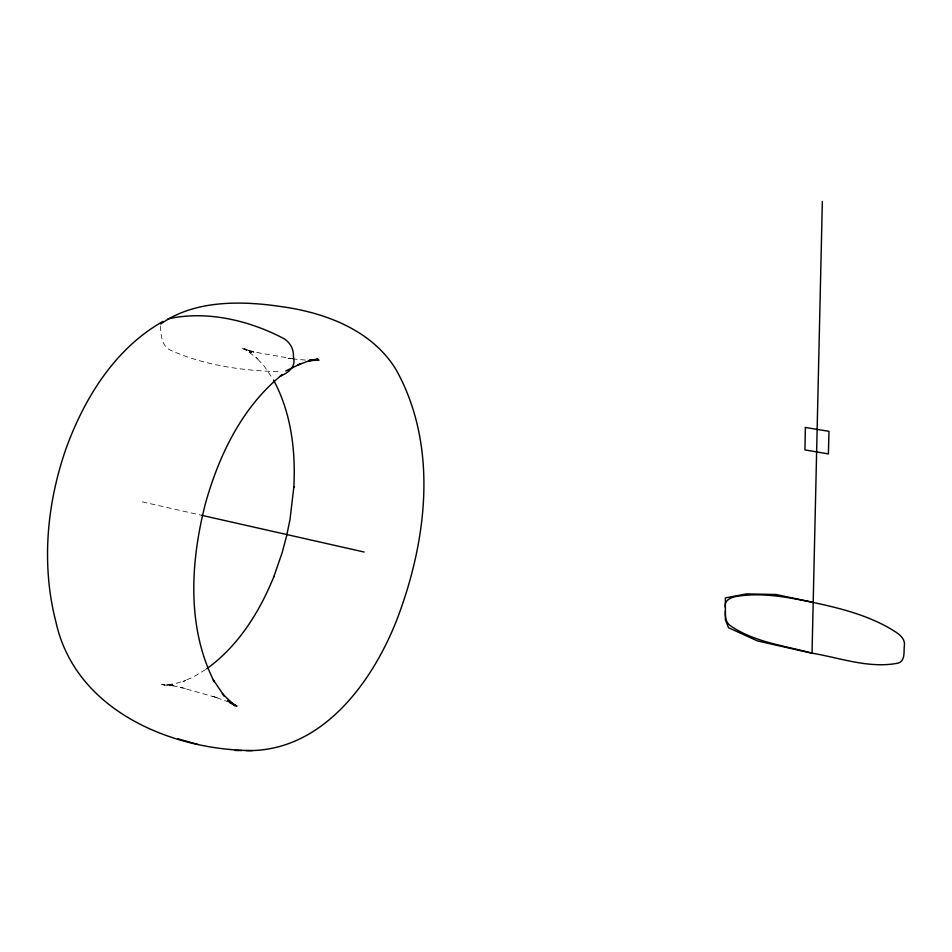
<?xml version="1.0" encoding="UTF-8"?>
<svg xmlns="http://www.w3.org/2000/svg" width="952" height="952" viewBox="0 0 952 952"><rect width="100%" height="100%" fill="white"/><g stroke="black" fill="none" stroke-linecap="round" stroke-linejoin="round"><path stroke-width="0.71" stroke-dasharray="4.76 3.57" d="M160.281 326C161.197 334.676 161.174 345.671 170.325 350.146C204.775 365.639 243.938 370.994 281.471 371.685M205.572 669.577L193.518 676.896L183.022 681.43L185.592 680.609L174.835 683.714L163.863 685.261L172.395 684.619L161.602 684.428L174.478 685.797L169.218 685.047L185.7 688.546L180.571 687.344L217.889 697.971L212.939 696.34L229.42 702.267M305.39 360.094L292.359 358.856M290.943 358.69L288.087 358.345L293.859 358.928L260.146 353.109L243.843 349.194L253.851 352.18L241.784 347.944L251.495 352.692L244.188 348.527L257.825 358.916L255.862 357.071L264.025 365.925L272.891 378.967M142.276 501.882L201.729 515.329"/><path stroke-width="1.43" d="M725.364 607.519C723.556 598.975 733.623 596.416 740.132 595.904C764.634 592.608 789.256 597.547 813.187 602.473C839.236 607.983 865.499 614.647 888.87 627.808C895.332 631.914 905.828 636.579 904.341 645.944C903.591 651.656 905.483 660.355 898.581 663.02C869.735 668.994 840.354 657.927 812.032 653.155C784.353 645.587 753.806 642.195 729.827 625.321C725.436 621.858 725.21 616.039 725.364 610.934M822.349 201.396L812.032 653.262L757.34 640.898L728.542 627.725L725.376 619.776L725.353 597.927L746.535 593.893L776.035 594.5L813.187 602.378M160.71 324.037C194.279 299.904 241.427 300.642 281.078 306.58C325.037 312.565 371.827 329.987 395.996 369.543C438.884 446.333 426.948 541.581 396.46 620.763C371.566 683.81 320.753 752.485 245.902 750.569M206.774 668.732C238.297 646.063 259.634 611.886 273.986 576.317L273.736 576.983L282.161 552.636L286.588 536.035L290.015 519.387L293.87 486.829L293.799 487.591C295.798 450.927 291.241 412.775 273.545 380.074M162.994 321.395C115.335 348.313 84.74 397.46 66.354 447.726C46.815 503.215 41.067 564.572 55.906 621.882C75.16 710.025 170.479 750.033 252.256 750.604M167.969 318.872C205.81 310.435 247.377 319.908 281.459 337.377C289.194 340.864 293.99 348.265 293.394 356.726C296.25 366.508 289.087 372.47 280.209 376.183L281.887 374.909C242.082 407.075 218.972 455.175 205.43 503.572C190.543 561.668 186.485 626.904 214.26 681.834L213.284 679.907L224.267 696.031L222.28 693.711L235.168 705.872L227.647 700.434L236.988 706.11L229.539 702.54M285.802 370.959L300.237 363.973L297.476 365.175L307.675 361.308L318.004 359.023L308.888 360.665L319.063 360.094L309.495 360.094M235.203 750.485L241.677 750.521M201.729 515.329L364.152 552.029M178.107 738.883L197.635 744.393M805.38 427.46L804.94 449.903L828.395 453.914L828.978 431.339L805.38 427.46"/></g></svg>
